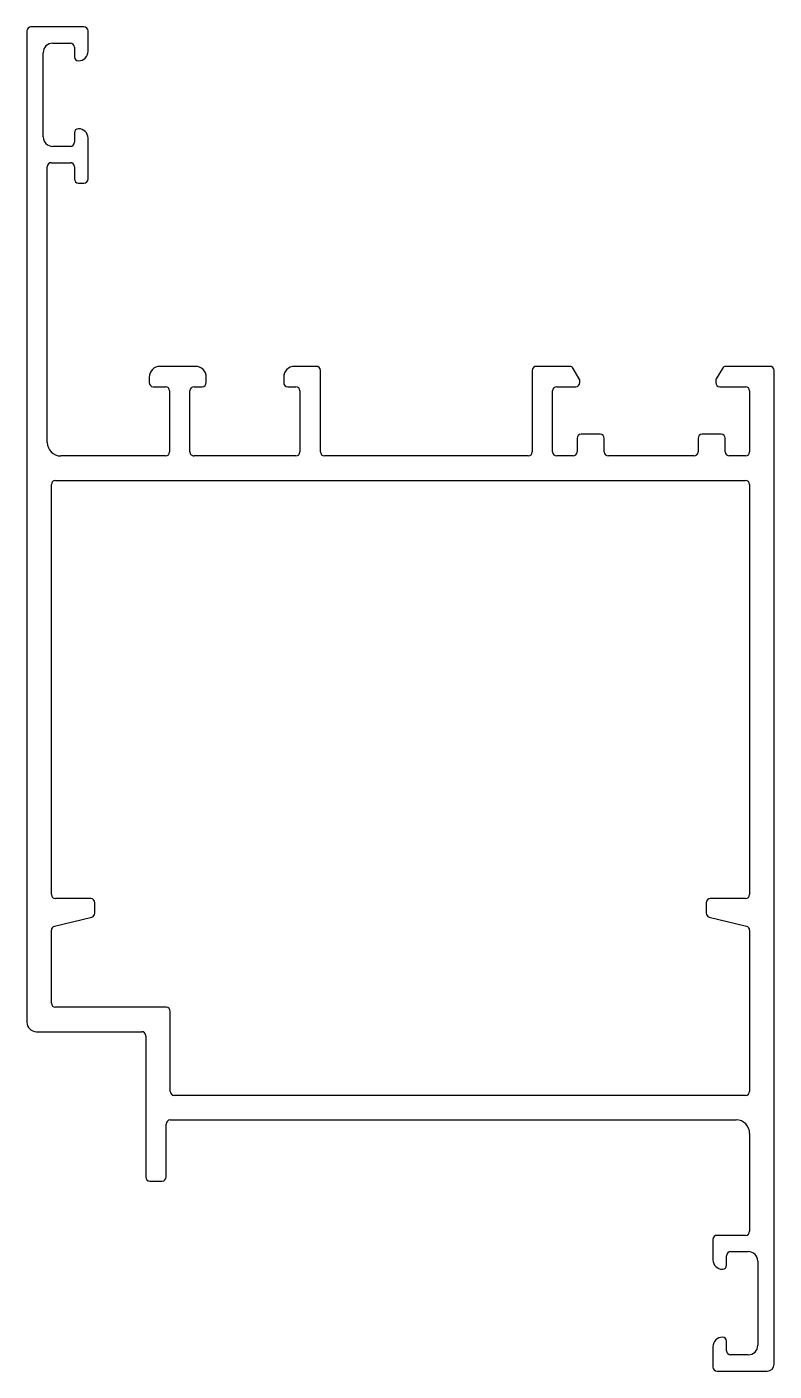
# Model space of a CAD drawing. Extents: x -24803.7 to -24748.7, y 9448.1 to 9547.1.
import ezdxf

# ---------------------------------------------------------------- set-up
doc = ezdxf.new("R2010")
doc.units = 0
doc.header["$LTSCALE"] = 7.5
doc.header["$MEASUREMENT"] = 0
doc.layers.get('0').update_dxf_attribs({"linetype": 'CONTINUOUS'})

msp = doc.modelspace()

# ---------------------------------------------------------------- linework, layer by layer
for p, q in [((-24803.71, 9546.806), (-24803.71, 9473.806)), ((-24799.51, 9547.106), (-24803.41, 9547.106)), ((-24799.21, 9545.306), (-24799.21, 9546.806)), ((-24801.81, 9545.906), (-24800.51, 9545.906)), ((-24800.21, 9545.606), (-24800.21, 9544.906)), ((-24802.51, 9539.006), (-24802.51, 9545.206)), ((-24800.21, 9539.306), (-24800.21, 9538.606)), ((-24799.21, 9535.906), (-24799.21, 9538.906)), ((-24800.51, 9538.306), (-24801.81, 9538.306)), ((-24802.21, 9516.505), (-24802.21, 9536.806)), ((-24801.91, 9537.106), (-24800.51, 9537.106)), ((-24800.21, 9536.806), (-24800.21, 9535.906)), ((-24799.91, 9535.606), (-24799.51, 9535.606)), ((-24791.31, 9522.106), (-24793.91, 9522.106)), ((-24782.41, 9522.106), (-24784.01, 9522.106)), ((-24763.761, 9522.106), (-24766.21, 9522.106)), ((-24763.051, 9521.176), (-24763.501, 9521.956)), ((-24752.52, 9521.956), (-24752.97, 9521.176)), ((-24749.01, 9522.106), (-24752.26, 9522.106)), ((-24794.71, 9521.306), (-24794.71, 9520.906)), ((-24790.51, 9520.906), (-24790.51, 9521.306)), ((-24784.81, 9521.306), (-24784.81, 9520.906)), ((-24782.11, 9515.805), (-24782.11, 9521.806)), ((-24766.51, 9521.806), (-24766.51, 9515.805)), ((-24763.01, 9520.906), (-24763.01, 9521.026)), ((-24753.01, 9521.026), (-24753.01, 9520.906)), ((-24748.71, 9448.606), (-24748.71, 9521.806)), ((-24794.41, 9520.606), (-24793.51, 9520.606)), ((-24793.21, 9520.306), (-24793.21, 9515.81)), ((-24791.71, 9515.806), (-24791.71, 9520.306)), ((-24791.41, 9520.606), (-24790.81, 9520.606)), ((-24784.51, 9520.606), (-24783.91, 9520.606)), ((-24783.61, 9520.306), (-24783.61, 9515.81)), ((-24765.01, 9515.805), (-24765.01, 9520.306)), ((-24764.71, 9520.606), (-24763.31, 9520.606)), ((-24752.71, 9520.606), (-24750.81, 9520.606)), ((-24750.51, 9520.306), (-24750.51, 9515.805)), ((-24761.51, 9517.107), (-24762.91, 9517.107)), ((-24752.61, 9517.107), (-24754.01, 9517.107)), ((-24763.21, 9516.807), (-24763.21, 9515.805)), ((-24761.21, 9515.805), (-24761.21, 9516.807)), ((-24754.31, 9516.807), (-24754.31, 9515.805)), ((-24752.31, 9515.805), (-24752.31, 9516.807)), ((-24793.51, 9515.51), (-24801.21, 9515.505)), ((-24783.91, 9515.51), (-24791.41, 9515.506)), ((-24766.81, 9515.505), (-24781.81, 9515.505)), ((-24763.51, 9515.505), (-24764.71, 9515.505)), ((-24754.61, 9515.505), (-24760.91, 9515.505)), ((-24750.81, 9515.505), (-24752.01, 9515.505)), ((-24801.91, 9483.206), (-24801.91, 9513.405)), ((-24801.61, 9513.705), (-24750.81, 9513.705)), ((-24750.51, 9513.405), (-24750.51, 9483.206)), ((-24799.01, 9482.906), (-24801.61, 9482.906)), ((-24798.71, 9481.837), (-24798.71, 9482.606)), ((-24753.71, 9482.606), (-24753.71, 9481.837)), ((-24750.81, 9482.906), (-24753.41, 9482.906)), ((-24801.683, 9480.864), (-24798.933, 9481.547)), ((-24753.488, 9481.547), (-24750.738, 9480.864)), ((-24801.91, 9475.206), (-24801.91, 9480.572)), ((-24750.51, 9480.572), (-24750.51, 9468.706)), ((-24793.46, 9474.906), (-24801.61, 9474.906)), ((-24793.16, 9468.706), (-24793.16, 9474.606)), ((-24803.01, 9473.106), (-24795.26, 9473.106)), ((-24794.96, 9472.806), (-24794.96, 9462.406)), ((-24750.81, 9468.406), (-24792.86, 9468.406)), ((-24793.16, 9466.606), (-24751.51, 9466.606)), ((-24793.46, 9462.406), (-24793.46, 9466.306)), ((-24750.51, 9465.606), (-24750.51, 9458.406)), ((-24794.66, 9462.106), (-24793.76, 9462.106)), ((-24753.21, 9457.806), (-24753.21, 9456.306)), ((-24750.81, 9458.106), (-24752.91, 9458.106)), ((-24752.21, 9455.906), (-24752.21, 9456.606)), ((-24751.91, 9456.906), (-24750.61, 9456.906)), ((-24749.91, 9456.206), (-24749.91, 9450.006)), ((-24753.21, 9449.906), (-24753.21, 9448.406)), ((-24752.21, 9449.606), (-24752.21, 9450.306)), ((-24750.61, 9449.306), (-24751.91, 9449.306)), ((-24752.91, 9448.106), (-24749.21, 9448.106))]:
    msp.add_line(p, q)
for centre, radius, start, end in [((-24803.41, 9546.806), 0.3, 90, 180), ((-24799.51, 9546.806), 0.3, 0, 90), ((-24801.81, 9545.206), 0.7, 90, 180), ((-24800.51, 9545.606), 0.3, 0, 90), ((-24799.91, 9544.906), 0.3, 180, 270), ((-24799.91, 9545.306), 0.7, 270, 0), ((-24801.81, 9539.006), 0.7, 180, 270), ((-24799.91, 9539.306), 0.3, 90, 180), ((-24799.91, 9538.906), 0.7, 0, 90), ((-24800.51, 9538.606), 0.3, 270, 0), ((-24801.91, 9536.806), 0.3, 90, 180), ((-24800.51, 9536.806), 0.3, 0, 90), ((-24799.91, 9535.906), 0.3, 180, 270), ((-24799.51, 9535.906), 0.3, 270, 360), ((-24793.91, 9521.306), 0.8, 90, 180), ((-24791.31, 9521.306), 0.8, 0, 90), ((-24784.01, 9521.306), 0.8, 90, 180), ((-24782.41, 9521.806), 0.3, 360, 90), ((-24766.21, 9521.806), 0.3, 90, 180), ((-24763.761, 9521.806), 0.3, 30, 90), ((-24752.26, 9521.806), 0.3, 90, 150), ((-24749.01, 9521.806), 0.3, 0, 90), ((-24794.41, 9520.906), 0.3, 180, 270), ((-24790.81, 9520.906), 0.3, 270, 0), ((-24784.51, 9520.906), 0.3, 180, 270), ((-24763.31, 9520.906), 0.3, 270, 360), ((-24763.31, 9521.026), 0.3, 0, 30), ((-24752.71, 9521.026), 0.3, 150, 180), ((-24752.71, 9520.906), 0.3, 180, 270), ((-24793.51, 9520.306), 0.3, 360, 90), ((-24791.41, 9520.306), 0.3, 90, 180), ((-24783.91, 9520.306), 0.3, 360, 90), ((-24764.71, 9520.306), 0.3, 90, 180), ((-24750.81, 9520.306), 0.3, 360, 90), ((-24762.91, 9516.807), 0.3, 90, 180), ((-24761.51, 9516.807), 0.3, 0, 90), ((-24754.01, 9516.807), 0.3, 90, 180), ((-24752.61, 9516.807), 0.3, 0, 90), ((-24801.21, 9516.505), 1, 180, 270), ((-24793.51, 9515.81), 0.3, 270.03171, 0), ((-24791.41, 9515.806), 0.3, 180, 270.03171), ((-24783.91, 9515.81), 0.3, 270.03171, 0), ((-24781.81, 9515.805), 0.3, 180, 270), ((-24766.81, 9515.805), 0.3, 270, 0), ((-24764.71, 9515.805), 0.3, 180, 270), ((-24763.51, 9515.805), 0.3, 270, 0), ((-24760.91, 9515.805), 0.3, 180, 270), ((-24754.61, 9515.805), 0.3, 270, 0), ((-24752.01, 9515.805), 0.3, 180, 270), ((-24750.81, 9515.805), 0.3, 270, 0), ((-24801.61, 9513.405), 0.3, 90, 180), ((-24750.81, 9513.405), 0.3, 360, 90), ((-24801.61, 9483.206), 0.3, 180, 270), ((-24799.01, 9482.606), 0.3, 0, 90), ((-24753.41, 9482.606), 0.3, 90, 180), ((-24750.81, 9483.206), 0.3, 270, 0), ((-24799.01, 9481.837), 0.3, 285, 0), ((-24753.41, 9481.837), 0.3, 180, 255), ((-24801.61, 9480.572), 0.3, 103.95529, 180), ((-24750.81, 9480.572), 0.3, 0, 76.04471), ((-24801.61, 9475.206), 0.3, 180, 270), ((-24793.46, 9474.606), 0.3, 360, 90), ((-24803.01, 9473.806), 0.7, 180, 270), ((-24795.26, 9472.806), 0.3, 0, 90), ((-24792.86, 9468.706), 0.3, 180, 270), ((-24750.81, 9468.706), 0.3, 270, 0), ((-24793.16, 9466.306), 0.3, 90, 180), ((-24751.51, 9465.606), 1, 0, 90), ((-24794.66, 9462.406), 0.3, 180, 270), ((-24793.76, 9462.406), 0.3, 270, 360), ((-24752.91, 9457.806), 0.3, 90, 180), ((-24750.81, 9458.406), 0.3, 270, 360), ((-24751.91, 9456.606), 0.3, 90, 180), ((-24750.61, 9456.206), 0.7, 0, 90), ((-24752.51, 9456.306), 0.7, 180, 270), ((-24752.51, 9455.906), 0.3, 270, 360), ((-24752.51, 9449.906), 0.7, 90, 180), ((-24752.51, 9450.306), 0.3, 0, 90), ((-24751.91, 9449.606), 0.3, 180, 270), ((-24750.61, 9450.006), 0.7, 270, 0), ((-24749.21, 9448.606), 0.5, 270, 0), ((-24752.91, 9448.406), 0.3, 180, 270)]:
    msp.add_arc(centre, radius, start, end)

doc.saveas('drawing.dxf')
